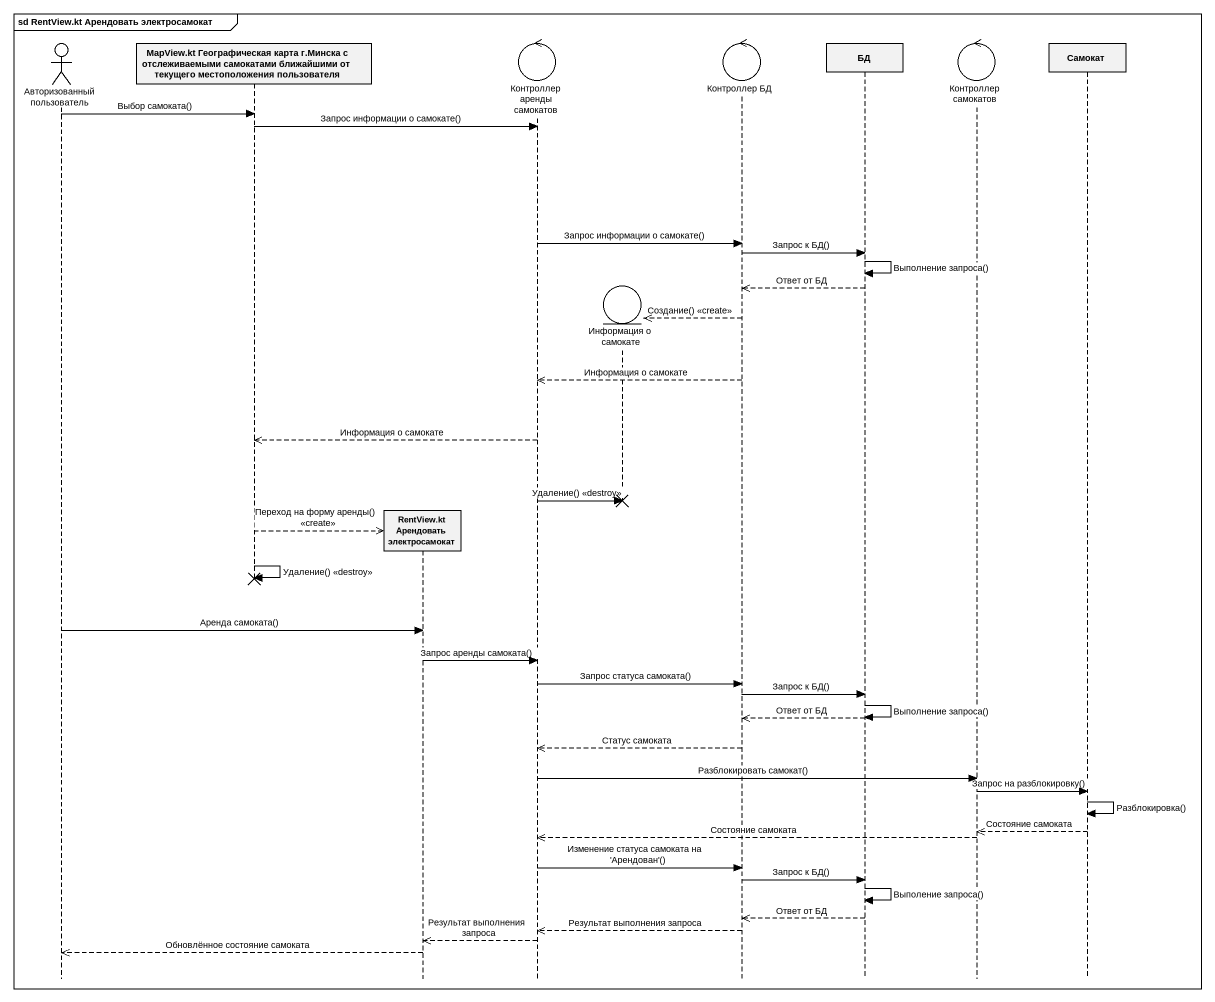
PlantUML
@startuml
mainframe sd RentView.kt Арендовать электросамокат
hide footbox
actor "Авторизованный пользователь" as Авторизованный_пользователь
participant "MapView.kt Географическая карта г.Минска с отслеживаемыми самокатами ближайшими от текущего местоположения пользователя" as MapView_kt_Географическая
participant "RentView.kt Арендовать электросамокат" as RentView_kt_Арендовать
control "Контроллер аренды самокатов" as Контроллер_аренды_самокатов
entity "Информация о самокате" as Информация_о_самокате
control "Контроллер БД" as Контроллер_БД
participant БД
control "Контроллер самокатов" as Контроллер_самокатов
participant Самокат

Авторизованный_пользователь -> MapView_kt_Географическая : Выбор самоката()
MapView_kt_Географическая -> Контроллер_аренды_самокатов : Запрос информации о самокате()
Контроллер_аренды_самокатов -> Контроллер_БД : Запрос информации о самокате()
Контроллер_БД -> БД : Запрос к БД()
БД -> БД : Выполнение запроса()
БД -->> Контроллер_БД : Ответ от БД
Контроллер_БД -->> Информация_о_самокате ** : Создание() <<create>>
Контроллер_БД -->> Контроллер_аренды_самокатов : Информация о самокате
Контроллер_аренды_самокатов -->> MapView_kt_Географическая : Информация о самокате
Контроллер_аренды_самокатов -> Информация_о_самокате !! : Удаление() <<destroy>>
MapView_kt_Географическая -->> RentView_kt_Арендовать ** : Переход на форму аренды() <<create>>
MapView_kt_Географическая -> MapView_kt_Географическая : Удаление() <<destroy>>
Авторизованный_пользователь -> RentView_kt_Арендовать : Аренда самоката()
RentView_kt_Арендовать -> Контроллер_аренды_самокатов : Запрос аренды самоката()
Контроллер_аренды_самокатов -> Контроллер_БД : Запрос статуса самоката()
Контроллер_БД -> БД : Запрос к БД()
БД -> БД : Выполнение запроса()
БД -->> Контроллер_БД : Ответ от БД
Контроллер_БД -->> Контроллер_аренды_самокатов : Статус самоката
Контроллер_аренды_самокатов -> Контроллер_самокатов : Разблокировать самокат()
Контроллер_самокатов -> Самокат : Запрос на разблокировку()
Самокат -> Самокат : Разблокировка()
Самокат -->> Контроллер_самокатов : Состояние самоката
Контроллер_самокатов -->> Контроллер_аренды_самокатов : Состояние самоката
Контроллер_аренды_самокатов -> Контроллер_БД : Изменение статуса самоката на 'Арендован'()
Контроллер_БД -> БД : Запрос к БД()
БД -> БД : Выполение запроса()
БД -->> Контроллер_БД : Ответ от БД
Контроллер_БД -->> Контроллер_аренды_самокатов : Результат выполнения запроса
Контроллер_аренды_самокатов -->> RentView_kt_Арендовать : Результат выполнения запроса
RentView_kt_Арендовать -->> Авторизованный_пользователь : Обновлённое состояние самоката
@enduml
